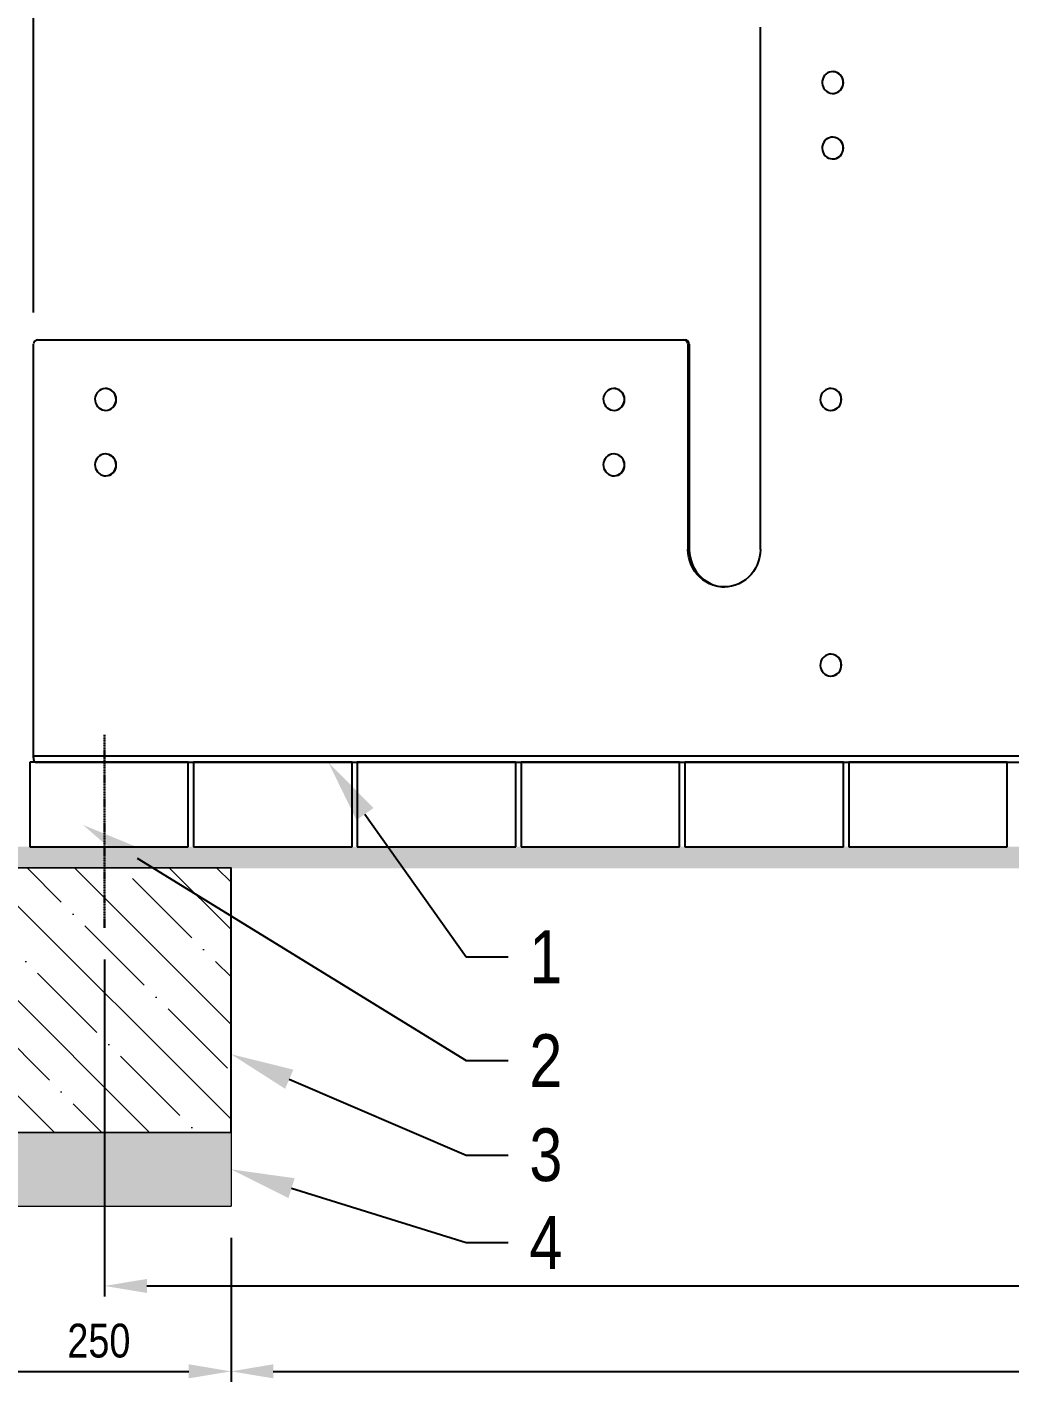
# Model space of a CAD drawing. Header units: millimetres. Extents: x 11758 to 17968, y 3782 to 8272.
# Drawn here: x 12227 to 13157, y 6122 to 7404 of the extents above; entities that cross this region are included whole.
import ezdxf
from ezdxf import colors
from ezdxf.entities.mleader import LeaderData, LeaderLine
from ezdxf.math import Vec2, Vec3

# ---------------------------------------------------------------- set-up
doc = ezdxf.new("R2010")
doc.units = ezdxf.units.MM
doc.header["$LTSCALE"] = 0.1
doc.linetypes.add('DashDot', pattern=[15, 9, -3, 0, -3])
doc.layers.add('SRAFY', color=251, linetype='Continuous', lineweight=13)
doc.styles.add('SEACAD_Arial', font='arial.ttf', dxfattribs={"width": 0.8})
doc.dimstyles.new('ISO-25', dxfattribs={"dimtxt": 1.6, "dimasz": 2, "dimexe": 0.5, "dimexo": 1.5, "dimtad": 1, "dimdec": 0, "dimtxsty": 'SEACAD_Arial', "dimcen": 2, "dimadec": 0, "dimazin": 0, "dimtfac": 1, "dimtdec": 0, "dimtmove": 0, "dimatfit": 3, "dimfxl": 1, "dimarcsym": 0})

# ---------------------------------------------------------------- blocks, each defined once
blk = doc.blocks.new('*D4')
at = {"color": 0, "lineweight": -2, "transparency": 16777216}
for p, q in [((12300.2, 6521.4), (12300.2, 6202.5)), ((14130.7, 6493.6), (14130.7, 6202.5)), ((12340.2, 6212.5), (14090.7, 6212.5))]:
    blk.add_line(p, q, dxfattribs=at)
at = {"color": 0, "transparency": 16777216}
for points in [[(12340.2, 6219.1), (12340.2, 6205.8), (12300.2, 6212.5)], [(14090.7, 6219.1), (14090.7, 6205.8), (14130.7, 6212.5)]]:
    blk.add_solid(points, dxfattribs=at)
at = {"layer": 'Defpoints', "color": 0, "transparency": 16777216}
for p in [(12300.2, 6551.4), (14130.7, 6523.6), (14130.7, 6212.5)]:
    blk.add_point(p, dxfattribs=at)
at = {"color": 0, "transparency": 16777216, "insert": (13215.5, 6241.3), "char_height": 32, "attachment_point": 5, "style": 'SEACAD_Arial'}
blk.add_mtext('1830', dxfattribs=at)
blk = doc.blocks.new('*D7')
at = {"color": 0, "lineweight": -2, "transparency": 16777216}
for p, q in [((12169.8, 6257.9), (12169.8, 6121.6)), ((12419.8, 6257.9), (12419.8, 6121.6)), ((12209.8, 6131.6), (12379.8, 6131.6))]:
    blk.add_line(p, q, dxfattribs=at)
at = {"color": 0, "transparency": 16777216}
for points in [[(12209.8, 6138.3), (12209.8, 6125), (12169.8, 6131.6)], [(12379.8, 6138.3), (12379.8, 6125), (12419.8, 6131.6)]]:
    blk.add_solid(points, dxfattribs=at)
at = {"layer": 'Defpoints', "color": 0, "transparency": 16777216}
for p in [(12169.8, 6287.9), (12419.8, 6287.9), (12419.8, 6131.6)]:
    blk.add_point(p, dxfattribs=at)
at = {"color": 0, "transparency": 16777216, "insert": (12294.8, 6160.5), "char_height": 32, "attachment_point": 5, "style": 'SEACAD_Arial'}
blk.add_mtext('250', dxfattribs=at)
blk = doc.blocks.new('*D9')
at = {"color": 0, "lineweight": -2, "transparency": 16777216}
for p, q in [((13999.8, 6308.2), (13999.8, 6121.6)), ((12419.8, 6257.9), (12419.8, 6121.6)), ((12459.8, 6131.6), (13959.8, 6131.6))]:
    blk.add_line(p, q, dxfattribs=at)
at = {"color": 0, "transparency": 16777216}
for points in [[(12459.8, 6138.3), (12459.8, 6125), (12419.8, 6131.6)], [(13959.8, 6138.3), (13959.8, 6125), (13999.8, 6131.6)]]:
    blk.add_solid(points, dxfattribs=at)
at = {"layer": 'Defpoints', "color": 0, "transparency": 16777216}
for p in [(13999.8, 6338.2), (12419.8, 6287.9), (13999.8, 6131.6)]:
    blk.add_point(p, dxfattribs=at)
at = {"color": 0, "transparency": 16777216, "insert": (13209.8, 6160.5), "char_height": 32, "attachment_point": 5, "style": 'SEACAD_Arial'}
blk.add_mtext('1580', dxfattribs=at)
blk = doc.blocks.new('*D38')
at = {"color": 0, "lineweight": -2, "transparency": 16777216}
for p, q in [((12233, 7134.2), (12233, 7834.6)), ((12273, 7824.6), (14188.9, 7824.6)), ((14228.9, 7734.2), (14228.9, 7834.6))]:
    blk.add_line(p, q, dxfattribs=at)
at = {"color": 0, "transparency": 16777216}
for points in [[(12273, 7831.3), (12273, 7818), (12233, 7824.6)], [(14188.9, 7831.3), (14188.9, 7818), (14228.9, 7824.6)]]:
    blk.add_solid(points, dxfattribs=at)
at = {"layer": 'Defpoints', "color": 0, "transparency": 16777216}
for p in [(14228.9, 7824.6), (14228.9, 7704.2), (12233, 7104.2)]:
    blk.add_point(p, dxfattribs=at)
at = {"color": 0, "transparency": 16777216, "insert": (13230.9, 7853.5), "char_height": 32, "attachment_point": 5, "style": 'SEACAD_Arial'}
blk.add_mtext('1996', dxfattribs=at)

msp = doc.modelspace()

# ---------------------------------------------------------------- hatches: boundary and pattern name
at = {"layer": 'SRAFY'}
h = msp.add_hatch(dxfattribs=at)
h.set_pattern_fill('AR-SAND', color=256, scale=0.5)
h.set_pattern_definition([(37.5, (5538.856, 1393.591), (-0.800016, 24.47066), [0, -19.304, 0, -21.59, 0, -20.6375]), (7.5, (5538.856, 1393.59), (22.47616, 35.84126), [0, -10.414, 0, -17.399, 0, -6.6675]), (327.5, (5523.235, 1393.591), (39.54962, 0.07186), [0, -6.35, 0, -22.86, 0, -29.845]), (317.5, (5523.235, 1393.59), (38.17782, 11.14647), [0, -3.175, 0, -14.986, 0, -17.145])])
h.paths.add_polyline_path([(12074.3, 6628.2), (12074.3, 6608.3), (12104.8, 6608.2), (12224.8, 6608.1), (12224.8, 6628.2)])
h.paths.add_polyline_path([(13464.3, 6607.9), (13464.3, 6628.2), (12224.8, 6628.2), (12224.8, 6608.1), (12354.8, 6607.9)])
h = msp.add_hatch(dxfattribs=at)
h.set_pattern_fill('ANSI35', color=256, scale=10, angle=90)
h.set_pattern_definition([(135, (5568.856, 1097.8), (-44.9013, -44.9013), []), (135, (5568.856, 1142.703), (-44.9013, -44.9013), [79.375, -15.875, 0, -15.875])])
h.paths.add_polyline_path([(12419.8, 6608.1), (12169.8, 6608.2), (12169.8, 6357.9), (12419.8, 6358.1)])
h = msp.add_hatch(dxfattribs=at)
h.set_pattern_fill('AR-SAND', color=256, scale=0.5)
h.set_pattern_definition([(37.5, (7468.933, -303.591), (-0.800016, 24.47066), [0, -19.304, 0, -21.59, 0, -20.6375]), (7.5, (7468.933, -303.59), (22.47616, 35.84126), [0, -10.414, 0, -17.399, 0, -6.6675]), (327.5, (7453.312, -303.59), (39.54962, 0.07186), [0, -6.35, 0, -22.86, 0, -29.845]), (317.5, (7453.31, -303.59), (38.17782, 11.14647), [0, -3.175, 0, -14.986, 0, -17.145])])
h.paths.add_polyline_path([(12419.8, 6357.9), (12169.8, 6357.9), (12169.8, 6287.9), (12419.8, 6287.9)])
h.paths.add_polyline_path([(13999.8, 6408.2), (14249.8, 6408.2), (14249.8, 6338.2), (13999.8, 6338.2)])

# ---------------------------------------------------------------- linework, layer by layer
for p, q in [((12920.7, 6909.7), (12920.7, 7404.2)), ((12989.3, 7362.1), (12989.2, 7362.1)), ((12989.2, 7341.4), (12989.3, 7341.4)), ((12989.3, 7300.1), (12989.2, 7300.1)), ((12989.2, 7279.4), (12989.3, 7279.4)), ((12236.8, 7108.2), (12848.3, 7108.2)), ((12848.3, 7108.2), (12849.6, 7108.2)), ((12233, 6714.2), (12233, 7104.2)), ((12852.1, 7104.2), (12852.1, 6909.7)), ((12853.4, 7104.2), (12852.1, 7104.2)), ((12853.4, 7104.2), (12853.4, 6909.7)), ((12301.2, 7062.1), (12301.1, 7062.1)), ((12782.2, 7062.1), (12782.1, 7062.1)), ((12987.5, 7062.1), (12987.4, 7062.1)), ((12301.1, 7041.4), (12301.2, 7041.4)), ((12782.1, 7041.4), (12782.2, 7041.4)), ((12987.4, 7041.4), (12987.5, 7041.4)), ((12301.2, 7000.1), (12301.1, 7000.1)), ((12782.2, 7000.1), (12782.1, 7000.1)), ((12301.1, 6979.4), (12301.2, 6979.4)), ((12782.1, 6979.4), (12782.2, 6979.4)), ((12852.1, 6909.7), (12853.4, 6909.7)), ((12987.5, 6810.6), (12987.4, 6810.6)), ((12987.4, 6789.9), (12987.5, 6789.9)), ((12233, 6714.2), (14227.6, 6714.2)), ((12234.5, 6708.2), (14229.2, 6708.2))]:
    msp.add_line(p, q)
at = {"linetype": 'DashDot', "lineweight": 30}
msp.add_line((12300.2, 6734.3), (12300.2, 6551.4), dxfattribs=at)
at = {"color": 7, "linetype": 'Continuous'}
for p, q in [((12379.3, 6708.2), (12229.3, 6708.2)), ((12229.3, 6708.2), (12229.3, 6628.2)), ((12379.3, 6628.2), (12379.3, 6708.2)), ((12534.3, 6708.2), (12384.3, 6708.2)), ((12384.3, 6708.2), (12384.3, 6628.2)), ((12534.3, 6628.2), (12534.3, 6708.2)), ((12689.3, 6708.2), (12539.3, 6708.2)), ((12539.3, 6708.2), (12539.3, 6628.2)), ((12689.3, 6628.2), (12689.3, 6708.2)), ((12844.3, 6708.2), (12694.3, 6708.2)), ((12694.3, 6708.2), (12694.3, 6628.2)), ((12844.3, 6628.2), (12844.3, 6708.2)), ((12999.3, 6708.2), (12849.3, 6708.2)), ((12849.3, 6708.2), (12849.3, 6628.2)), ((12999.3, 6628.2), (12999.3, 6708.2)), ((13154.3, 6708.2), (13004.3, 6708.2)), ((13004.3, 6708.2), (13004.3, 6628.2)), ((13154.3, 6628.2), (13154.3, 6708.2)), ((12229.3, 6628.2), (12379.3, 6628.2)), ((12384.3, 6628.2), (12534.3, 6628.2)), ((12539.3, 6628.2), (12689.3, 6628.2)), ((12694.3, 6628.2), (12844.3, 6628.2)), ((12849.3, 6628.2), (12999.3, 6628.2)), ((13004.3, 6628.2), (13154.3, 6628.2))]:
    msp.add_line(p, q, dxfattribs=at)
at = {"flags": 128}
for points in [[(12982.1, 7344.4), (12983.5, 7343.2), (12985.1, 7342.3), (12986.9, 7341.7), (12988.7, 7341.4), (12990.6, 7341.5), (12992.3, 7342), (12994, 7342.7), (12995.5, 7343.8), (12996.8, 7345.2), (12997.9, 7346.7), (12998.6, 7348.5), (12999.1, 7350.3), (12999.1, 7352.2), (12998.9, 7354.1), (12998.3, 7355.9), (12997.4, 7357.6), (12996.2, 7359.1), (12994.8, 7360.3), (12993.2, 7361.2), (12991.5, 7361.8), (12989.6, 7362.1), (12987.8, 7362), (12986, 7361.5), (12984.3, 7360.8), (12982.8, 7359.7), (12981.5, 7358.3), (12980.5, 7356.8), (12979.7, 7355), (12979.3, 7353.2), (12979.2, 7351.3), (12979.5, 7349.4), (12980.1, 7347.6), (12980.9, 7345.9), (12982.1, 7344.4)], [(12982.1, 7282.4), (12983.5, 7281.2), (12985.1, 7280.3), (12986.9, 7279.7), (12988.7, 7279.4), (12990.6, 7279.5), (12992.3, 7280), (12994, 7280.7), (12995.5, 7281.8), (12996.8, 7283.2), (12997.9, 7284.7), (12998.6, 7286.5), (12999.1, 7288.3), (12999.1, 7290.2), (12998.9, 7292.1), (12998.3, 7293.9), (12997.4, 7295.6), (12996.2, 7297.1), (12994.8, 7298.3), (12993.2, 7299.2), (12991.5, 7299.8), (12989.6, 7300.1), (12987.8, 7300), (12986, 7299.5), (12984.3, 7298.8), (12982.8, 7297.7), (12981.5, 7296.3), (12980.5, 7294.8), (12979.7, 7293), (12979.3, 7291.2), (12979.2, 7289.3), (12979.5, 7287.4), (12980.1, 7285.6), (12980.9, 7283.9), (12982.1, 7282.4)], [(12308.1, 7044.4), (12309.3, 7045.9), (12310.2, 7047.6), (12310.8, 7049.4), (12311, 7051.3), (12310.9, 7053.2), (12310.5, 7055), (12309.8, 7056.8), (12308.7, 7058.3), (12307.4, 7059.7), (12305.9, 7060.8), (12304.2, 7061.5), (12302.4, 7062), (12300.6, 7062.1), (12298.8, 7061.8), (12297, 7061.2), (12295.4, 7060.3), (12294, 7059.1), (12292.8, 7057.6), (12291.9, 7055.9), (12291.4, 7054.1), (12291.1, 7052.2), (12291.2, 7050.3), (12291.6, 7048.5), (12292.4, 7046.7), (12293.4, 7045.2), (12294.7, 7043.8), (12296.2, 7042.7), (12297.9, 7042), (12299.7, 7041.5), (12301.5, 7041.4), (12303.4, 7041.7), (12305.1, 7042.3), (12306.7, 7043.2), (12308.1, 7044.4)], [(12789.2, 7044.4), (12790.3, 7045.9), (12791.2, 7047.6), (12791.8, 7049.4), (12792.1, 7051.3), (12792, 7053.2), (12791.6, 7055), (12790.8, 7056.8), (12789.8, 7058.3), (12788.5, 7059.7), (12787, 7060.8), (12785.3, 7061.5), (12783.5, 7062), (12781.6, 7062.1), (12779.8, 7061.8), (12778.1, 7061.2), (12776.5, 7060.3), (12775, 7059.1), (12773.9, 7057.6), (12773, 7055.9), (12772.4, 7054.1), (12772.1, 7052.2), (12772.2, 7050.3), (12772.6, 7048.5), (12773.4, 7046.7), (12774.4, 7045.2), (12775.7, 7043.8), (12777.2, 7042.7), (12778.9, 7042), (12780.7, 7041.5), (12782.6, 7041.4), (12784.4, 7041.7), (12786.1, 7042.3), (12787.7, 7043.2), (12789.2, 7044.4)], [(12980.3, 7044.4), (12981.7, 7043.2), (12983.3, 7042.3), (12985.1, 7041.7), (12986.9, 7041.4), (12988.7, 7041.5), (12990.5, 7042), (12992.2, 7042.7), (12993.7, 7043.8), (12995, 7045.2), (12996.1, 7046.7), (12996.8, 7048.5), (12997.2, 7050.3), (12997.3, 7052.2), (12997.1, 7054.1), (12996.5, 7055.9), (12995.6, 7057.6), (12994.4, 7059.1), (12993, 7060.3), (12991.4, 7061.2), (12989.6, 7061.8), (12987.8, 7062.1), (12986, 7062), (12984.2, 7061.5), (12982.5, 7060.8), (12981, 7059.7), (12979.7, 7058.3), (12978.6, 7056.8), (12977.9, 7055), (12977.5, 7053.2), (12977.4, 7051.3), (12977.6, 7049.4), (12978.2, 7047.6), (12979.1, 7045.9), (12980.3, 7044.4)], [(12308.1, 6982.4), (12309.3, 6983.9), (12310.2, 6985.6), (12310.8, 6987.4), (12311, 6989.3), (12310.9, 6991.2), (12310.5, 6993), (12309.8, 6994.8), (12308.7, 6996.3), (12307.4, 6997.7), (12305.9, 6998.8), (12304.2, 6999.5), (12302.4, 7000), (12300.6, 7000.1), (12298.8, 6999.8), (12297, 6999.2), (12295.4, 6998.3), (12294, 6997.1), (12292.8, 6995.6), (12291.9, 6993.9), (12291.4, 6992.1), (12291.1, 6990.2), (12291.2, 6988.3), (12291.6, 6986.5), (12292.4, 6984.7), (12293.4, 6983.2), (12294.7, 6981.8), (12296.2, 6980.7), (12297.9, 6980), (12299.7, 6979.5), (12301.5, 6979.4), (12303.4, 6979.7), (12305.1, 6980.3), (12306.7, 6981.2), (12308.1, 6982.4)], [(12789.2, 6982.4), (12790.3, 6983.9), (12791.2, 6985.6), (12791.8, 6987.4), (12792.1, 6989.3), (12792, 6991.2), (12791.6, 6993), (12790.8, 6994.8), (12789.8, 6996.3), (12788.5, 6997.7), (12787, 6998.8), (12785.3, 6999.5), (12783.5, 7000), (12781.6, 7000.1), (12779.8, 6999.8), (12778.1, 6999.2), (12776.5, 6998.3), (12775, 6997.1), (12773.9, 6995.6), (12773, 6993.9), (12772.4, 6992.1), (12772.1, 6990.2), (12772.2, 6988.3), (12772.6, 6986.5), (12773.4, 6984.7), (12774.4, 6983.2), (12775.7, 6981.8), (12777.2, 6980.7), (12778.9, 6980), (12780.7, 6979.5), (12782.6, 6979.4), (12784.4, 6979.7), (12786.1, 6980.3), (12787.7, 6981.2), (12789.2, 6982.4)], [(12886.4, 6874.2), (12882.8, 6874.4), (12879.3, 6875), (12875.8, 6876), (12872.5, 6877.3), (12869.3, 6879), (12866.3, 6881), (12863.5, 6883.4), (12860.9, 6886), (12858.7, 6888.9), (12856.7, 6892), (12855.1, 6895.3), (12853.8, 6898.8), (12852.9, 6902.4), (12852.3, 6906), (12852.1, 6909.7)], [(12853.4, 6909.7), (12853.6, 6906), (12854.2, 6902.4), (12855.1, 6898.8), (12856.4, 6895.3), (12858, 6892), (12860, 6888.9), (12862.2, 6886), (12864.8, 6883.4), (12867.6, 6881), (12870.6, 6879), (12873.8, 6877.3), (12877.1, 6876), (12880.6, 6875), (12884.1, 6874.4), (12887.1, 6874.3)], [(12920.7, 6909.7), (12920.5, 6906), (12920, 6902.4), (12919, 6898.8), (12917.7, 6895.3), (12916.1, 6892), (12914.2, 6888.9), (12911.9, 6886), (12909.4, 6883.4), (12906.6, 6881), (12903.6, 6879), (12900.4, 6877.3), (12897, 6876), (12893.5, 6875), (12890, 6874.4), (12886.4, 6874.2)], [(12980.3, 6792.9), (12981.7, 6791.7), (12983.3, 6790.8), (12985.1, 6790.2), (12986.9, 6789.9), (12988.7, 6790), (12990.5, 6790.5), (12992.2, 6791.2), (12993.7, 6792.3), (12995, 6793.7), (12996.1, 6795.2), (12996.8, 6797), (12997.2, 6798.8), (12997.3, 6800.7), (12997.1, 6802.6), (12996.5, 6804.4), (12995.6, 6806.1), (12994.4, 6807.6), (12993, 6808.8), (12991.4, 6809.7), (12989.6, 6810.3), (12987.8, 6810.6), (12986, 6810.5), (12984.2, 6810), (12982.5, 6809.3), (12981, 6808.2), (12979.7, 6806.8), (12978.6, 6805.3), (12977.9, 6803.5), (12977.5, 6801.7), (12977.4, 6799.8), (12977.6, 6797.9), (12978.2, 6796.1), (12979.1, 6794.4), (12980.3, 6792.9)], [(12234.5, 6708.2), (12234.2, 6708.4), (12233.9, 6708.7), (12233.7, 6709.3), (12233.4, 6710), (12233.2, 6710.9), (12233.1, 6712), (12233, 6713.1), (12233, 6714.2)]]:
    msp.add_lwpolyline(points, dxfattribs=at)
msp.add_lwpolyline([(12169.8, 6357.9), (12419.8, 6358.1), (12419.8, 6608.1), (12169.8, 6608.2)], close=True)
for centre, radius, start, end in [((12989, 7351.7), 10.3, 271.4586, 88.5414), ((12989, 7289.7), 10.3, 271.4586, 88.5414), ((12236.9, 7104.3), 3.93, 91.0102, 180.9758), ((12848.2, 7104.3), 3.93, 359.0242, 88.9898), ((12849.5, 7104.3), 3.93, 359.0242, 88.9898), ((12300.9, 7051.7), 10.4, 315.3645, 88.2482), ((12781.9, 7051.7), 10.4, 315.3645, 88.2482), ((12987.2, 7051.7), 10.3, 271.4586, 88.5414), ((12301.2, 7051.2), 9.8, 270.1682, 316.2536), ((12782.2, 7051.2), 9.8, 270.1682, 316.2536), ((12300.9, 6989.7), 10.4, 315.3645, 88.2482), ((12781.9, 6989.7), 10.4, 315.3645, 88.2482), ((12301.2, 6989.2), 9.8, 270.1682, 316.2536), ((12782.2, 6989.2), 9.8, 270.1682, 316.2536), ((12987.2, 6800.2), 10.3, 271.4586, 88.5414)]:
    msp.add_arc(centre, radius, start, end)
at = {"layer": 'SRAFY'}
for p in [(12419.8, 6357.9), (12169.8, 6287.9)]:
    msp.add_line(p, (12419.8, 6287.9), dxfattribs=at)

# ---------------------------------------------------------------- dimensions: what is measured, and where the dimension line sits
dim = msp.add_linear_dim(base=(14228.9, 7824.6), p1=(12233, 7104.2), p2=(14228.9, 7704.2), dimstyle='ISO-25')
dim.commit()
dim.dimension.update_dxf_attribs({"geometry": '*D38', "text_midpoint": (13230.9, 7824.6), "dimtype": 160})
dim = msp.add_linear_dim(base=(14130.6736, 6212.4618), p1=(12300.2441, 6551.3716), p2=(14130.6736, 6523.6121), dimstyle='ISO-25', override={"dimscale": 0, "dimrnd": 10})
dim.commit()
dim.dimension.update_dxf_attribs({"geometry": '*D4', "text_midpoint": (13215.4588, 6212.4618), "dimtype": 160})
for base, p1, p2, override, picture, middle in [((13999.8, 6131.6), (12419.8, 6287.9), (13999.8, 6338.2), {"dimscale": 0, "dimrnd": 10}, '*D9', (13209.8, 6160.5)), ((12419.8, 6131.6), (12169.8, 6287.9), (12419.8, 6287.9), {"dimscale": 0}, '*D7', (12294.8, 6160.5))]:
    dim = msp.add_linear_dim(base=base, p1=p1, p2=p2, dimstyle='ISO-25', override=override)
    dim.commit()
    dim.dimension.update_dxf_attribs({"geometry": picture, "text_midpoint": middle})

# ---------------------------------------------------------------- leaders
ml = msp.add_multileader_mtext('Standard')
ml.set_content('1', color=256, style='SEACAD_Arial')
ml.set_leader_properties()
ml.build(insert=Vec2(0, 0))
ml.multileader.update_dxf_attribs({"text_right_attachment_type": 6, "dogleg_length": 2, "arrow_head_size": 60, "scale": 20})
ctx = ml.context
ctx.base_point, ctx.scale, ctx.char_height, ctx.arrow_head_size, ctx.landing_gap_size, ctx.plane_origin = Vec3(12682.2, 6524.1), 20, 50, 60, 20, Vec3(12419.3, 6708.2)
ctx.right_attachment = 6
notes = []
notes.append((ctx, [(0, (1, 1, 0), (12642.2, 6524.1), (1, 0), 40, [(0, [(12511.9, 6708.2)], 0, [])])]))
ctx.mtext.insert, ctx.mtext.flow_direction = Vec3(12702.2, 6549.1), 5
ml = msp.add_multileader_mtext('Standard')
ml.set_content('2', color=256, style='SEACAD_Arial')
ml.set_leader_properties()
ml.build(insert=Vec2(0, 0))
ml.multileader.update_dxf_attribs({"text_right_attachment_type": 6, "dogleg_length": 2, "arrow_head_size": 60, "scale": 20})
ctx = ml.context
ctx.base_point, ctx.scale, ctx.char_height, ctx.arrow_head_size, ctx.landing_gap_size, ctx.plane_origin = Vec3(12682.2, 6425.8), 20, 50, 60, 20, Vec3(12339.8, 6543.6)
ctx.right_attachment = 6
notes.append((ctx, [(0, (1, 1, 0), (12642.2, 6425.8), (1, 0), 40, [(0, [(12279.8, 6648.9)], 0, [])])]))
ctx.mtext.insert, ctx.mtext.flow_direction = Vec3(12702.2, 6450.8), 5
ml = msp.add_multileader_mtext('Standard')
ml.set_content('3', color=256, style='SEACAD_Arial')
ml.set_leader_properties()
ml.build(insert=Vec2(0, 0))
ml.multileader.update_dxf_attribs({"text_right_attachment_type": 6, "dogleg_length": 2, "arrow_head_size": 60, "scale": 20})
ctx = ml.context
ctx.base_point, ctx.scale, ctx.char_height, ctx.arrow_head_size, ctx.landing_gap_size, ctx.plane_origin = Vec3(12682.2, 6336.2), 20, 50, 60, 20, Vec3(12338.7, 6310.8)
ctx.right_attachment = 6
notes.append((ctx, [(0, (1, 1, 0), (12642.2, 6336.2), (1, 0), 40, [(0, [(12419.8, 6431.9)], 0, [])])]))
ctx.mtext.insert, ctx.mtext.flow_direction = Vec3(12702.2, 6361.7), 5
ml = msp.add_multileader_mtext('Standard')
ml.set_content('4', color=256, style='SEACAD_Arial')
ml.set_leader_properties()
ml.build(insert=Vec2(0, 0))
ml.multileader.update_dxf_attribs({"text_right_attachment_type": 6, "dogleg_length": 2, "arrow_head_size": 60, "scale": 20})
ctx = ml.context
ctx.base_point, ctx.scale, ctx.char_height, ctx.arrow_head_size, ctx.landing_gap_size, ctx.plane_origin = Vec3(12682.2, 6253.6), 20, 50, 60, 20, Vec3(12259.7, 6364)
ctx.right_attachment = 6
notes.append((ctx, [(0, (1, 1, 0), (12642.2, 6253.6), (1, 0), 40, [(0, [(12419.8, 6322.9)], 0, [])])]))
ctx.mtext.insert, ctx.mtext.flow_direction = Vec3(12702.2, 6278.6), 5
for ctx, leaders in notes:
    for number, flags, end, landing, length, lines in leaders:
        leader = LeaderData()
        leader.index, (leader.has_last_leader_line, leader.has_dogleg_vector, leader.attachment_direction) = number, flags
        leader.last_leader_point, leader.dogleg_vector, leader.dogleg_length = Vec3(end), Vec3(landing), length
        for number, points, colour, breaks in lines:
            line = LeaderLine()
            line.index, line.vertices, line.color, line.breaks = number, Vec3.list(points), colors.encode_raw_color(colour), breaks
            leader.lines.append(line)
        ctx.leaders.append(leader)

doc.saveas('drawing.dxf')
